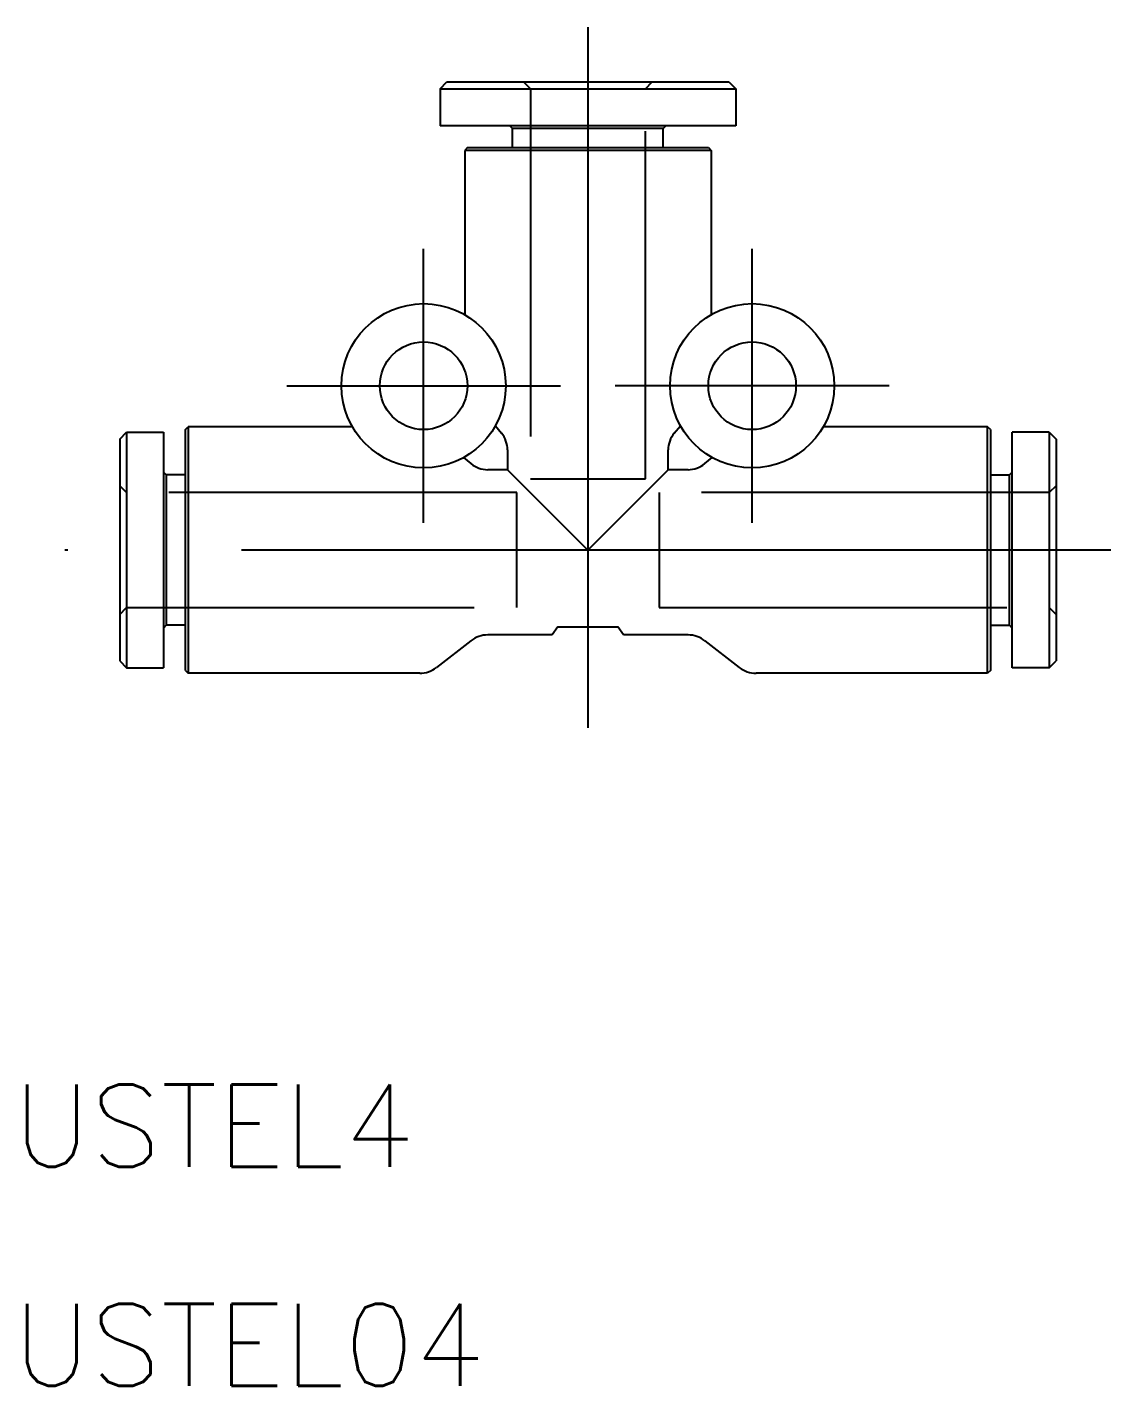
# Model space of a CAD drawing. Extents: x -20.5 to 40.2, y -30.5 to 19.1.
# Drawn here: x -20.48 to 19.1, y -30.53 to 19.1 of the extents above; entities that cross this region are included whole.
import ezdxf

# ---------------------------------------------------------------- set-up
doc = ezdxf.new("R2010")
doc.units = 0
doc.linetypes.add('CENTER', pattern=[50.8, 31.75, -6.35, 6.35, -6.35])
doc.linetypes.add('DASHED', pattern=[19.05, 12.7, -6.35])
doc.layers.get('0').update_dxf_attribs({"linetype": 'CONTINUOUS'})
doc.layers.add('CENTER', color=1, linetype='CENTER')
doc.styles.get("Standard").update_dxf_attribs({"font": 'txt.shx', "height": 3, "bigfont": 'bigfont.shx'})

msp = doc.modelspace()

# ---------------------------------------------------------------- linework, layer by layer
at = {"color": 7, "linetype": 'CONTINUOUS'}
for p, q in [((-5.4, 16.85), (-5.15, 17.1)), ((-5.15, 17.1), (5.15, 17.1)), ((5.15, 17.1), (5.4, 16.85)), ((-5.4, 16.85), (5.4, 16.85)), ((-5.4, 16.85), (-5.4, 15.5)), ((5.4, 16.85), (5.4, 15.5)), ((5.4, 15.5), (-5.4, 15.5)), ((-2.75, 15.4), (-2.85, 15.5)), ((2.75, 15.4), (-2.75, 15.4)), ((-2.75, 14.7), (-2.75, 15.4)), ((2.75, 15.4), (2.85, 15.5)), ((2.75, 14.7), (2.75, 15.4)), ((-4.4, 14.7), (-4.5, 14.6)), ((4.5, 14.6), (-4.5, 14.6)), ((-4.5, 14.6), (-4.5, 8.598)), ((-4.4, 14.7), (4.4, 14.7)), ((4.4, 14.7), (4.5, 14.6)), ((4.5, 14.6), (4.5, 8.598)), ((-14.7, 4.4), (-14.6, 4.5)), ((-14.6, 4.5), (-14.6, -4.5)), ((-8.598, 4.5), (-14.6, 4.5)), ((-3.378, 4.543), (-3.156, 4.271)), ((3.156, 4.271), (3.378, 4.543)), ((14.6, 4.5), (8.598, 4.5)), ((14.6, -4.5), (14.6, 4.5)), ((14.7, 4.4), (14.6, 4.5)), ((-17.1, 4.05), (-16.85, 4.3)), ((-17.1, 4.05), (-17.1, -4.05)), ((-16.85, 4.3), (-16.85, -4.3)), ((-16.85, 4.3), (-15.5, 4.3)), ((-15.5, 4.3), (-15.5, -4.3)), ((-14.7, -4.4), (-14.7, 4.4)), ((14.7, 4.4), (14.7, -4.4)), ((15.5, -4.3), (15.5, 4.3)), ((16.85, 4.3), (15.5, 4.3)), ((16.85, 4.3), (16.85, -4.3)), ((16.85, 4.3), (17.1, 4.05)), ((17.1, 4.05), (17.1, -4.05)), ((-2.934, 3.657), (-2.934, 2.934)), ((2.934, 2.934), (2.934, 3.657)), ((-4.543, 3.378), (-4.271, 3.156)), ((4.271, 3.156), (4.543, 3.378)), ((-15.4, 2.75), (-15.5, 2.85)), ((-15.4, 2.75), (-15.4, -2.75)), ((-14.7, 2.75), (-15.4, 2.75)), ((-2.934, 2.934), (-3.657, 2.934)), ((-2.934, 2.934), (0, 0)), ((0, 0), (2.934, 2.934)), ((3.657, 2.934), (2.934, 2.934)), ((14.7, 2.75), (15.4, 2.75)), ((15.4, 2.75), (15.5, 2.85)), ((15.4, -2.75), (15.4, 2.75)), ((-15.4, -2.75), (-15.5, -2.85)), ((-14.7, -2.75), (-15.4, -2.75)), ((-1.1, -2.8), (-1.3, -3.1)), ((-1.1, -2.8), (1.1, -2.8)), ((1.3, -3.1), (1.1, -2.8)), ((14.7, -2.75), (15.4, -2.75)), ((15.4, -2.75), (15.5, -2.85)), ((-4.271, -3.311), (-5.529, -4.289)), ((-1.3, -3.1), (-3.657, -3.1)), ((3.657, -3.1), (1.3, -3.1)), ((4.271, -3.311), (5.529, -4.289)), ((-17.1, -4.05), (-16.85, -4.3)), ((-16.85, -4.3), (-15.5, -4.3)), ((-14.7, -4.4), (-14.6, -4.5)), ((14.7, -4.4), (14.6, -4.5)), ((16.85, -4.3), (15.5, -4.3)), ((16.85, -4.3), (17.1, -4.05)), ((-6.143, -4.5), (-14.6, -4.5)), ((14.6, -4.5), (6.143, -4.5))]:
    msp.add_line(p, q, dxfattribs=at)
at = {"color": 3, "linetype": 'DASHED'}
for p, q in [((-2.35, 17.1), (-2.1, 16.85)), ((2.1, 16.85), (2.35, 17.1)), ((-2.1, 16.85), (-2.1, 2.6)), ((2.1, 2.6), (2.1, 16.85)), ((-2.1, 2.6), (2.1, 2.6)), ((-16.85, 2.1), (-17.1, 2.35)), ((-2.6, 2.1), (-16.85, 2.1)), ((-2.6, -2.1), (-2.6, 2.1)), ((2.6, 2.1), (2.6, -2.1)), ((16.85, 2.1), (2.6, 2.1)), ((17.1, 2.35), (16.85, 2.1)), ((-17.1, -2.35), (-16.85, -2.1)), ((-16.85, -2.1), (-2.6, -2.1)), ((2.6, -2.1), (16.85, -2.1)), ((16.85, -2.1), (17.1, -2.35))]:
    msp.add_line(p, q, dxfattribs=at)
at = {"color": 7, "linetype": 'CONTINUOUS'}
for centre, radius in [((-6, 6), 3), ((6, 6), 3), ((-6, 6), 1.6), ((6, 6), 1.6)]:
    msp.add_circle(centre, radius, dxfattribs=at)
for centre, radius, start, end in [((-3.906, 3.653), 0.972, 0.2295, 39.4854), ((3.906, 3.653), 0.972, 140.5146, 179.7705), ((-3.653, 3.906), 0.972, 230.5146, 269.7705), ((3.653, 3.906), 0.972, 270.2295, 309.4854), ((-3.657, -4.1), 1, 90, 127.875), ((3.657, -4.1), 1, 52.125, 90), ((-6.143, -3.5), 1, 270, 307.875), ((6.143, -3.5), 1, 232.125, 270)]:
    msp.add_arc(centre, radius, start, end, dxfattribs=at)
at = {"layer": 'CENTER', "color": 1, "linetype": 'CENTER'}
for p, q in [((0, 19.1), (0, -6.5)), ((-6, 1), (-6, 11)), ((6, 1), (6, 11)), ((-11, 6), (-1, 6)), ((11, 6), (1, 6)), ((19.1, 0), (-19.1, 0))]:
    msp.add_line(p, q, dxfattribs=at)

# ---------------------------------------------------------------- texts
at = {"color": 7, "linetype": 'CONTINUOUS'}
for s, p in [('USTEL4', (-20.994, -22.525)), ('USTEL04', (-20.994, -30.53))]:
    msp.add_text(s, height=3, dxfattribs=at).set_placement(p)

doc.saveas('drawing.dxf')
